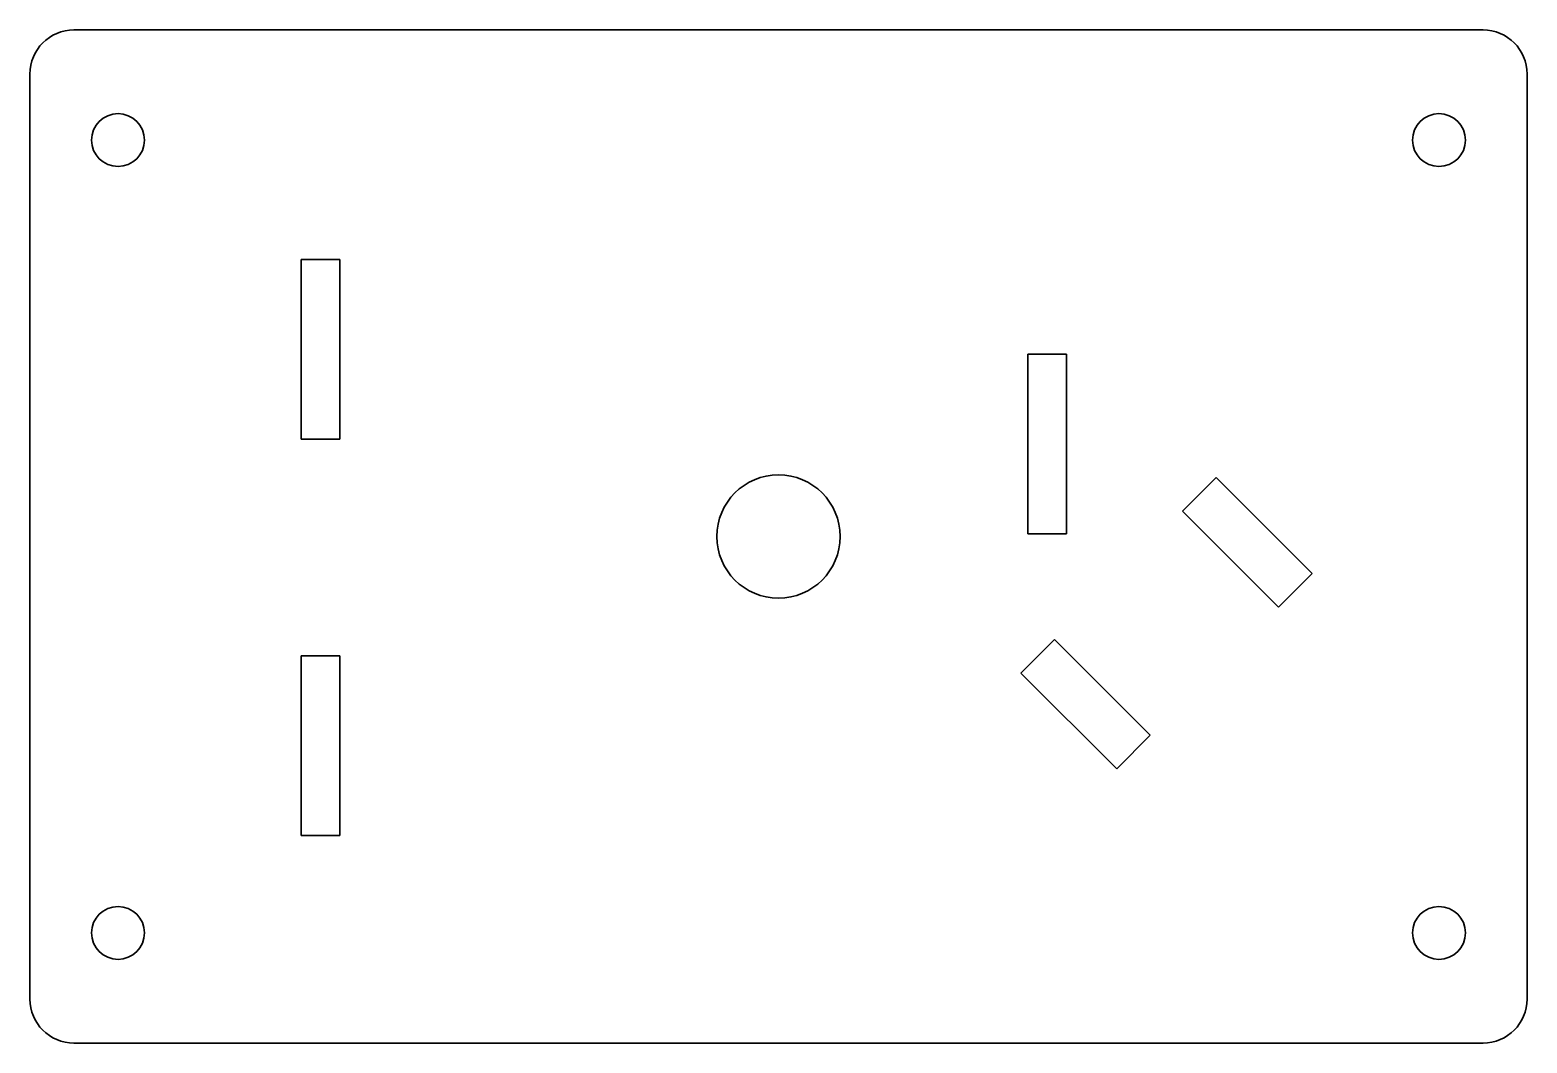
# Model space of a CAD drawing. Header units: inches. Extents: x 0 to 170, y 0 to 115.
import ezdxf

# ---------------------------------------------------------------- set-up
doc = ezdxf.new("R2010")
doc.units = ezdxf.units.IN
doc.header["$MEASUREMENT"] = 0
doc.layers.add('SIMUMAK Visible (ISO)', color=7, linetype='Continuous', lineweight=35)

# ---------------------------------------------------------------- blocks, each defined once
blk = doc.blocks.new('L')
at = {"layer": 'SIMUMAK Visible (ISO)'}
for p, q in [((5, 115), (165, 115)), ((0, 5), (0, 110)), ((170, 110), (170, 5)), ((30.8, 68.56), (30.8, 88.96)), ((30.8, 88.96), (35.2, 88.96)), ((35.2, 88.96), (35.2, 68.56)), ((113.3, 57.8), (113.3, 78.2)), ((113.3, 78.2), (117.7, 78.2)), ((117.7, 78.2), (117.7, 57.8)), ((35.2, 68.56), (30.8, 68.56)), ((130.89, 60.38), (134.71, 64.2)), ((134.71, 64.2), (145.6, 53.31)), ((141.78, 49.49), (130.89, 60.38)), ((117.7, 57.8), (113.3, 57.8)), ((145.6, 53.31), (141.78, 49.49)), ((112.51, 42), (116.33, 45.82)), ((116.33, 45.82), (127.22, 34.93)), ((30.8, 23.56), (30.8, 43.96)), ((30.8, 43.96), (35.2, 43.96)), ((35.2, 43.96), (35.2, 23.56)), ((123.4, 31.11), (112.51, 42)), ((127.22, 34.93), (123.4, 31.11)), ((35.2, 23.56), (30.8, 23.56)), ((165, 0), (5, 0))]:
    blk.add_line(p, q, dxfattribs=at)
for centre, radius in [((10, 102.5), 3), ((160, 102.5), 3), ((85, 57.5), 7), ((10, 12.5), 3), ((160, 12.5), 3)]:
    blk.add_circle(centre, radius, dxfattribs=at)
at = {"layer": 'SIMUMAK Visible (ISO)', "extrusion": (0, 0, -1)}
for centre, start, end in [((-5, 110), 0, 90), ((-165, 110), 90, 180), ((-5, 5), 270, 0), ((-165, 5), 180, 270)]:
    blk.add_arc(centre, 5, start, end, dxfattribs=at)

msp = doc.modelspace()

# ---------------------------------------------------------------- block references
msp.add_blockref('L', (0, 0))

doc.saveas('drawing.dxf')
